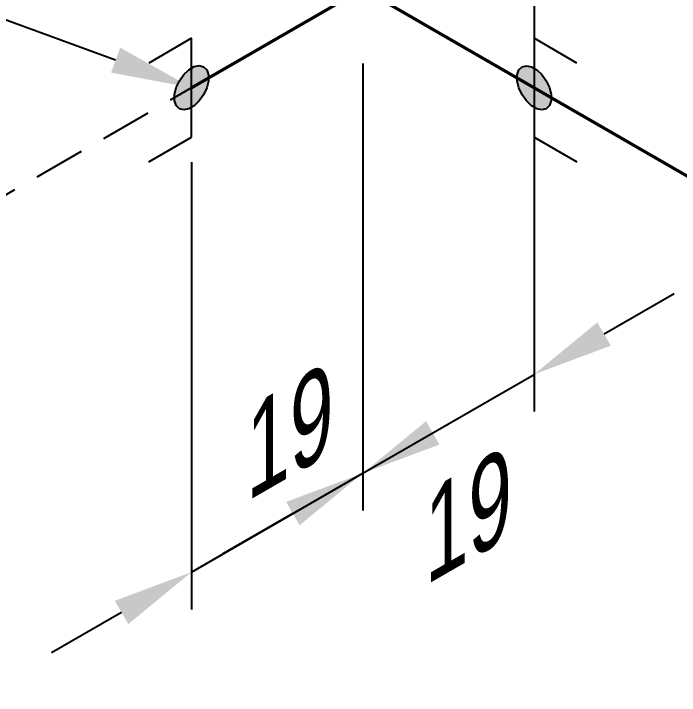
# Model space of a CAD drawing. Header units: millimetres. Extents: x 0 to 594, y 0 to 420.
# Drawn here: x 101.88 to 122.48, y 346.12 to 367.23 of the extents above; entities that cross this region are included whole.
import ezdxf
from ezdxf import colors
from ezdxf.entities.mleader import LeaderData, LeaderLine
from ezdxf.math import Vec2, Vec3

# ---------------------------------------------------------------- set-up
doc = ezdxf.new("R2010")
doc.units = ezdxf.units.MM
doc.header["$LTSCALE"] = 0.25
doc.linetypes.add('DASHED2', pattern=[9.525, 6.35, -3.175])
for name, color, linetype in [('기기', 6, 'Continuous'), ('용접', 1, 'Continuous'), ('주석', 7, 'Continuous'), ('치수', 1, 'Continuous')]:
    doc.layers.add(name, color=color, linetype=linetype)
doc.layers.add('파이프 작은 보어', color=30, linetype='Continuous', lineweight=50)
doc.styles.add('AdskIsoMetric', font='arial.ttf', dxfattribs={"width": 0.8, "height": 2.5})
doc.styles.add('AdskIsoMetric-30', font='arial.ttf', dxfattribs={"width": 0.8, "height": 2.5})
doc.styles.add('AdskIsoMetric30', font='arial.ttf', dxfattribs={"width": 0.8, "oblique": 30, "height": 2.5})
doc.styles.get("Standard").update_dxf_attribs({"font": 'arial.ttf'})
doc.dimstyles.new('AdskIsoMetric', dxfattribs={"dimtxt": 2.5, "dimasz": 2.5, "dimexe": 1, "dimexo": 2, "dimgap": 0.8, "dimtad": 1, "dimdec": 0, "dimrnd": 1, "dimzin": 0, "dimdsep": 46, "dimtxsty": 'AdskIsoMetric', "dimcen": 0, "dimclrt": 7, "dimadec": 0, "dimazin": 0, "dimtfac": 1, "dimtdec": 0, "dimtmove": 1, "dimatfit": 3, "dimfxl": 0, "dimfrac": 2, "dimtolj": 1, "dimtzin": 0, "dimarcsym": 0})

# ---------------------------------------------------------------- blocks, each defined once
blk = doc.blocks.new('*D23')
at = {"layer": 'Defpoints', "color": 0}
for p in [(112.686, 368), (107.383, 364.938), (112.686, 353)]:
    blk.add_point(p, dxfattribs=at)
at = {"layer": '치수', "color": 0, "lineweight": -2}
for p, q in [((112.686, 365.691), (112.686, 351.845)), ((107.383, 362.629), (107.383, 348.783)), ((114.851, 354.25), (117.016, 355.5)), ((107.383, 349.938), (112.686, 353)), ((105.218, 348.688), (103.053, 347.438))]:
    blk.add_line(p, q, dxfattribs=at)
at = {"layer": '치수', "color": 0}
for points in [[(114.643, 354.611), (115.059, 353.889), (112.686, 353)], [(105.009, 349.049), (105.426, 348.327), (107.383, 349.938)]]:
    blk.add_solid(points, dxfattribs=at)
at = {"layer": '치수', "color": 7, "insert": (109.814, 353.959), "char_height": 2.5, "attachment_point": 5, "rotation": 30, "style": 'AdskIsoMetric30'}
blk.add_mtext('\\A1;19', dxfattribs=at)
blk = doc.blocks.new('*D24')
at = {"layer": 'Defpoints', "color": 0}
for p in [(117.989, 371.062), (112.686, 368), (117.989, 356.062)]:
    blk.add_point(p, dxfattribs=at)
at = {"layer": '치수', "color": 0, "lineweight": -2}
for p, q in [((117.989, 368.753), (117.989, 354.907)), ((112.686, 365.691), (112.686, 351.845)), ((120.154, 357.312), (122.319, 358.562)), ((112.686, 353), (117.989, 356.062)), ((110.521, 351.75), (108.356, 350.5))]:
    blk.add_line(p, q, dxfattribs=at)
at = {"layer": '치수', "color": 0}
for points in [[(119.946, 357.673), (120.363, 356.951), (117.989, 356.062)], [(110.313, 352.111), (110.729, 351.389), (112.686, 353)]]:
    blk.add_solid(points, dxfattribs=at)
at = {"layer": '치수', "color": 7, "insert": (115.338, 351.356), "char_height": 2.5, "attachment_point": 5, "rotation": 30, "style": 'AdskIsoMetric30'}
blk.add_mtext('\\A1;19', dxfattribs=at)
blk = doc.blocks.new('*D25')
at = {"layer": 'Defpoints', "color": 0}
for p in [(112.686, 383), (112.686, 368), (150.583, 346.12)]:
    blk.add_point(p, dxfattribs=at)
at = {"layer": '치수', "color": 0, "lineweight": -2}
for p, q in [((112.686, 370.309), (112.686, 384.155)), ((148.418, 362.37), (114.851, 381.75)), ((150.583, 348.43), (150.583, 362.275))]:
    blk.add_line(p, q, dxfattribs=at)
at = {"layer": '치수', "color": 0}
for points in [[(115.059, 382.111), (114.643, 381.389), (112.686, 383)], [(148.626, 362.731), (148.21, 362.009), (150.583, 361.12)]]:
    blk.add_solid(points, dxfattribs=at)
at = {"layer": '치수', "color": 7, "insert": (132.734, 374.043), "char_height": 2.5, "attachment_point": 5, "rotation": 330, "style": 'AdskIsoMetric-30'}
blk.add_mtext('\\A1;238', dxfattribs=at)
blk = doc.blocks.new('티-1-Iso2DSkew90')
at = {"color": 0, "linetype": 'ByBlock', "lineweight": -2, "extrusion": (4.1159e-12, -0.816497, -0.57735)}
for p, q in [((0, 0), (5.303, 3.062)), ((-5.303, -3.062), (0, 0)), ((0, 0), (5.303, -3.062))]:
    blk.add_line(p, q, dxfattribs=at)
blk = doc.blocks.new('SocketWeld-2-IsoLeft')
blk.add_hatch(color=256).paths.add_polyline_path([(0.0405, 0.017), (0.0406, 0.0168), (0.0407, 0.0166), (0.0409, 0.0165), (0.041, 0.0163), (0.0412, 0.0161), (0.0413, 0.016), (0.0415, 0.0158), (0.0416, 0.0157), (0.0418, 0.0155), (0.0419, 0.0153), (0.042, 0.0152), (0.0422, 0.015), (0.0423, 0.0148), (0.0425, 0.0147), (0.0426, 0.0145), (0.0428, 0.0143), (0.0429, 0.0142), (0.0431, 0.014), (0.0432, 0.0138), (0.0433, 0.0137), (0.0435, 0.0135), (0.0436, 0.0134), (0.0438, 0.0132), (0.0439, 0.013), (0.0441, 0.0129), (0.0442, 0.0127), (0.0444, 0.0125), (0.0445, 0.0124), (0.0447, 0.0122), (0.0448, 0.012), (0.0449, 0.0119), (0.0451, 0.0117), (0.0452, 0.0115), (0.0454, 0.0114), (0.0455, 0.0112), (0.0457, 0.0111), (0.0458, 0.0109), (0.046, 0.0107), (0.0461, 0.0106), (0.0462, 0.0104), (0.0464, 0.0102), (0.0465, 0.0101), (0.0467, 0.0099), (0.0468, 0.0097), (0.047, 0.0096), (0.0471, 0.0094), (0.0473, 0.0092), (0.0474, 0.0091), (0.0476, 0.0089), (0.0476, 0.0089), (0.0476, 0.0087), (0.0477, 0.0086), (0.0477, 0.0084), (0.0478, 0.0082), (0.0478, 0.008), (0.0479, 0.0078), (0.0479, 0.0076), (0.048, 0.0075), (0.048, 0.0073), (0.0481, 0.0071), (0.0481, 0.0069), (0.0482, 0.0067), (0.0482, 0.0066), (0.0483, 0.0064), (0.0483, 0.0062), (0.0484, 0.006), (0.0484, 0.0058), (0.0485, 0.0056), (0.0485, 0.0055), (0.0486, 0.0053), (0.0486, 0.0051), (0.0487, 0.0049), (0.0487, 0.0047), (0.0488, 0.0046), (0.0488, 0.0044), (0.0489, 0.0042), (0.0489, 0.004), (0.049, 0.0038), (0.049, 0.0036), (0.0491, 0.0035), (0.0491, 0.0033), (0.0492, 0.0031), (0.0492, 0.0029), (0.0493, 0.0027), (0.0493, 0.0025), (0.0494, 0.0024), (0.0494, 0.0022), (0.0495, 0.002), (0.0495, 0.0018), (0.0496, 0.0016), (0.0496, 0.0015), (0.0497, 0.0013), (0.0497, 0.0011), (0.0498, 0.0009), (0.0498, 0.0007), (0.0499, 0.0005), (0.0499, 0.0004), (0.05, 0.0002), (0.05, 0), (0.05, 0), (0.05, -0.0002), (0.0499, -0.0004), (0.0499, -0.0005), (0.0498, -0.0007), (0.0498, -0.0009), (0.0497, -0.0011), (0.0497, -0.0013), (0.0496, -0.0015), (0.0496, -0.0016), (0.0495, -0.0018), (0.0495, -0.002), (0.0494, -0.0022), (0.0494, -0.0024), (0.0493, -0.0025), (0.0493, -0.0027), (0.0492, -0.0029), (0.0492, -0.0031), (0.0491, -0.0033), (0.0491, -0.0035), (0.049, -0.0036), (0.049, -0.0038), (0.0489, -0.004), (0.0489, -0.0042), (0.0488, -0.0044), (0.0488, -0.0046), (0.0487, -0.0047), (0.0487, -0.0049), (0.0486, -0.0051), (0.0486, -0.0053), (0.0485, -0.0055), (0.0485, -0.0056), (0.0484, -0.0058), (0.0484, -0.006), (0.0483, -0.0062), (0.0483, -0.0064), (0.0482, -0.0066), (0.0482, -0.0067), (0.0481, -0.0069), (0.0481, -0.0071), (0.048, -0.0073), (0.048, -0.0075), (0.0479, -0.0076), (0.0479, -0.0078), (0.0478, -0.008), (0.0478, -0.0082), (0.0477, -0.0084), (0.0477, -0.0086), (0.0476, -0.0087), (0.0476, -0.0089), (0.0476, -0.0089), (0.0474, -0.0091), (0.0473, -0.0092), (0.0471, -0.0094), (0.047, -0.0096), (0.0468, -0.0097), (0.0467, -0.0099), (0.0465, -0.0101), (0.0464, -0.0102), (0.0462, -0.0104), (0.0461, -0.0106), (0.046, -0.0107), (0.0458, -0.0109), (0.0457, -0.0111), (0.0455, -0.0112), (0.0454, -0.0114), (0.0452, -0.0115), (0.0451, -0.0117), (0.0449, -0.0119), (0.0448, -0.012), (0.0447, -0.0122), (0.0445, -0.0124), (0.0444, -0.0125), (0.0442, -0.0127), (0.0441, -0.0129), (0.0439, -0.013), (0.0438, -0.0132), (0.0436, -0.0134), (0.0435, -0.0135), (0.0433, -0.0137), (0.0432, -0.0138), (0.0431, -0.014), (0.0429, -0.0142), (0.0428, -0.0143), (0.0426, -0.0145), (0.0425, -0.0147), (0.0423, -0.0148), (0.0422, -0.015), (0.042, -0.0152), (0.0419, -0.0153), (0.0418, -0.0155), (0.0416, -0.0157), (0.0415, -0.0158), (0.0413, -0.016), (0.0412, -0.0161), (0.041, -0.0163), (0.0409, -0.0165), (0.0407, -0.0166), (0.0406, -0.0168), (0.0405, -0.017), (0.0405, -0.017), (0.0402, -0.0171), (0.04, -0.0172), (0.0398, -0.0174), (0.0395, -0.0175), (0.0393, -0.0176), (0.0391, -0.0177), (0.0389, -0.0179), (0.0386, -0.018), (0.0384, -0.0181), (0.0382, -0.0183), (0.038, -0.0184), (0.0377, -0.0185), (0.0375, -0.0187), (0.0373, -0.0188), (0.0371, -0.0189), (0.0368, -0.0191), (0.0366, -0.0192), (0.0364, -0.0193), (0.0362, -0.0194), (0.0359, -0.0196), (0.0357, -0.0197), (0.0355, -0.0198), (0.0353, -0.02), (0.035, -0.0201), (0.0348, -0.0202), (0.0346, -0.0204), (0.0344, -0.0205), (0.0341, -0.0206), (0.0339, -0.0207), (0.0337, -0.0209), (0.0335, -0.021), (0.0332, -0.0211), (0.033, -0.0213), (0.0328, -0.0214), (0.0325, -0.0215), (0.0323, -0.0217), (0.0321, -0.0218), (0.0319, -0.0219), (0.0316, -0.0221), (0.0314, -0.0222), (0.0312, -0.0223), (0.031, -0.0224), (0.0307, -0.0226), (0.0305, -0.0227), (0.0303, -0.0228), (0.0301, -0.023), (0.0298, -0.0231), (0.0296, -0.0232), (0.0294, -0.0234), (0.0294, -0.0234), (0.0291, -0.0234), (0.0288, -0.0235), (0.0285, -0.0236), (0.0283, -0.0237), (0.028, -0.0238), (0.0277, -0.0239), (0.0274, -0.0239), (0.0271, -0.024), (0.0268, -0.0241), (0.0265, -0.0242), (0.0263, -0.0243), (0.026, -0.0244), (0.0257, -0.0244), (0.0254, -0.0245), (0.0251, -0.0246), (0.0248, -0.0247), (0.0246, -0.0248), (0.0243, -0.0249), (0.024, -0.0249), (0.0237, -0.025), (0.0234, -0.0251), (0.0231, -0.0252), (0.0228, -0.0253), (0.0226, -0.0254), (0.0223, -0.0254), (0.022, -0.0255), (0.0217, -0.0256), (0.0214, -0.0257), (0.0211, -0.0258), (0.0209, -0.0259), (0.0206, -0.0259), (0.0203, -0.026), (0.02, -0.0261), (0.0197, -0.0262), (0.0194, -0.0263), (0.0191, -0.0264), (0.0189, -0.0265), (0.0186, -0.0265), (0.0183, -0.0266), (0.018, -0.0267), (0.0177, -0.0268), (0.0174, -0.0269), (0.0172, -0.027), (0.0169, -0.027), (0.0166, -0.0271), (0.0163, -0.0272), (0.016, -0.0273), (0.0157, -0.0274), (0.0155, -0.0275), (0.0155, -0.0275), (0.0151, -0.0275), (0.0148, -0.0275), (0.0145, -0.0275), (0.0142, -0.0276), (0.0139, -0.0276), (0.0136, -0.0276), (0.0132, -0.0277), (0.0129, -0.0277), (0.0126, -0.0277), (0.0123, -0.0277), (0.012, -0.0278), (0.0117, -0.0278), (0.0114, -0.0278), (0.011, -0.0279), (0.0107, -0.0279), (0.0104, -0.0279), (0.0101, -0.0279), (0.0098, -0.028), (0.0095, -0.028), (0.0091, -0.028), (0.0088, -0.0281), (0.0085, -0.0281), (0.0082, -0.0281), (0.0079, -0.0281), (0.0076, -0.0282), (0.0073, -0.0282), (0.0069, -0.0282), (0.0066, -0.0283), (0.0063, -0.0283), (0.006, -0.0283), (0.0057, -0.0283), (0.0054, -0.0284), (0.005, -0.0284), (0.0047, -0.0284), (0.0044, -0.0285), (0.0041, -0.0285), (0.0038, -0.0285), (0.0035, -0.0286), (0.0032, -0.0286), (0.0028, -0.0286), (0.0025, -0.0286), (0.0022, -0.0287), (0.0019, -0.0287), (0.0016, -0.0287), (0.0013, -0.0288), (0.0009, -0.0288), (0.0006, -0.0288), (0.0003, -0.0288), (0, -0.0289), (0, -0.0289), (-0.0003, -0.0288), (-0.0006, -0.0288), (-0.0009, -0.0288), (-0.0013, -0.0288), (-0.0016, -0.0287), (-0.0019, -0.0287), (-0.0022, -0.0287), (-0.0025, -0.0286), (-0.0028, -0.0286), (-0.0032, -0.0286), (-0.0035, -0.0286), (-0.0038, -0.0285), (-0.0041, -0.0285), (-0.0044, -0.0285), (-0.0047, -0.0284), (-0.005, -0.0284), (-0.0054, -0.0284), (-0.0057, -0.0283), (-0.006, -0.0283), (-0.0063, -0.0283), (-0.0066, -0.0283), (-0.0069, -0.0282), (-0.0073, -0.0282), (-0.0076, -0.0282), (-0.0079, -0.0281), (-0.0082, -0.0281), (-0.0085, -0.0281), (-0.0088, -0.0281), (-0.0091, -0.028), (-0.0095, -0.028), (-0.0098, -0.028), (-0.0101, -0.0279), (-0.0104, -0.0279), (-0.0107, -0.0279), (-0.011, -0.0279), (-0.0114, -0.0278), (-0.0117, -0.0278), (-0.012, -0.0278), (-0.0123, -0.0277), (-0.0126, -0.0277), (-0.0129, -0.0277), (-0.0132, -0.0277), (-0.0136, -0.0276), (-0.0139, -0.0276), (-0.0142, -0.0276), (-0.0145, -0.0275), (-0.0148, -0.0275), (-0.0151, -0.0275), (-0.0155, -0.0275), (-0.0155, -0.0275), (-0.0157, -0.0274), (-0.016, -0.0273), (-0.0163, -0.0272), (-0.0166, -0.0271), (-0.0169, -0.027), (-0.0172, -0.027), (-0.0174, -0.0269), (-0.0177, -0.0268), (-0.018, -0.0267), (-0.0183, -0.0266), (-0.0186, -0.0265), (-0.0189, -0.0265), (-0.0191, -0.0264), (-0.0194, -0.0263), (-0.0197, -0.0262), (-0.02, -0.0261), (-0.0203, -0.026), (-0.0206, -0.0259), (-0.0209, -0.0259), (-0.0211, -0.0258), (-0.0214, -0.0257), (-0.0217, -0.0256), (-0.022, -0.0255), (-0.0223, -0.0254), (-0.0226, -0.0254), (-0.0228, -0.0253), (-0.0231, -0.0252), (-0.0234, -0.0251), (-0.0237, -0.025), (-0.024, -0.0249), (-0.0243, -0.0249), (-0.0246, -0.0248), (-0.0248, -0.0247), (-0.0251, -0.0246), (-0.0254, -0.0245), (-0.0257, -0.0244), (-0.026, -0.0244), (-0.0263, -0.0243), (-0.0265, -0.0242), (-0.0268, -0.0241), (-0.0271, -0.024), (-0.0274, -0.0239), (-0.0277, -0.0239), (-0.028, -0.0238), (-0.0283, -0.0237), (-0.0285, -0.0236), (-0.0288, -0.0235), (-0.0291, -0.0234), (-0.0294, -0.0234), (-0.0294, -0.0234), (-0.0296, -0.0232), (-0.0298, -0.0231), (-0.0301, -0.023), (-0.0303, -0.0228), (-0.0305, -0.0227), (-0.0307, -0.0226), (-0.031, -0.0224), (-0.0312, -0.0223), (-0.0314, -0.0222), (-0.0316, -0.0221), (-0.0319, -0.0219), (-0.0321, -0.0218), (-0.0323, -0.0217), (-0.0325, -0.0215), (-0.0328, -0.0214), (-0.033, -0.0213), (-0.0332, -0.0211), (-0.0335, -0.021), (-0.0337, -0.0209), (-0.0339, -0.0207), (-0.0341, -0.0206), (-0.0344, -0.0205), (-0.0346, -0.0204), (-0.0348, -0.0202), (-0.035, -0.0201), (-0.0353, -0.02), (-0.0355, -0.0198), (-0.0357, -0.0197), (-0.0359, -0.0196), (-0.0362, -0.0194), (-0.0364, -0.0193), (-0.0366, -0.0192), (-0.0368, -0.0191), (-0.0371, -0.0189), (-0.0373, -0.0188), (-0.0375, -0.0187), (-0.0377, -0.0185), (-0.038, -0.0184), (-0.0382, -0.0183), (-0.0384, -0.0181), (-0.0386, -0.018), (-0.0389, -0.0179), (-0.0391, -0.0177), (-0.0393, -0.0176), (-0.0395, -0.0175), (-0.0398, -0.0174), (-0.04, -0.0172), (-0.0402, -0.0171), (-0.0405, -0.017), (-0.0405, -0.017), (-0.0406, -0.0168), (-0.0407, -0.0166), (-0.0409, -0.0165), (-0.041, -0.0163), (-0.0412, -0.0161), (-0.0413, -0.016), (-0.0415, -0.0158), (-0.0416, -0.0157), (-0.0418, -0.0155), (-0.0419, -0.0153), (-0.042, -0.0152), (-0.0422, -0.015), (-0.0423, -0.0148), (-0.0425, -0.0147), (-0.0426, -0.0145), (-0.0428, -0.0143), (-0.0429, -0.0142), (-0.0431, -0.014), (-0.0432, -0.0138), (-0.0433, -0.0137), (-0.0435, -0.0135), (-0.0436, -0.0134), (-0.0438, -0.0132), (-0.0439, -0.013), (-0.0441, -0.0129), (-0.0442, -0.0127), (-0.0444, -0.0125), (-0.0445, -0.0124), (-0.0447, -0.0122), (-0.0448, -0.012), (-0.0449, -0.0119), (-0.0451, -0.0117), (-0.0452, -0.0115), (-0.0454, -0.0114), (-0.0455, -0.0112), (-0.0457, -0.0111), (-0.0458, -0.0109), (-0.046, -0.0107), (-0.0461, -0.0106), (-0.0462, -0.0104), (-0.0464, -0.0102), (-0.0465, -0.0101), (-0.0467, -0.0099), (-0.0468, -0.0097), (-0.047, -0.0096), (-0.0471, -0.0094), (-0.0473, -0.0092), (-0.0474, -0.0091), (-0.0476, -0.0089), (-0.0476, -0.0089), (-0.0476, -0.0087), (-0.0477, -0.0086), (-0.0477, -0.0084), (-0.0478, -0.0082), (-0.0478, -0.008), (-0.0479, -0.0078), (-0.0479, -0.0076), (-0.048, -0.0075), (-0.048, -0.0073), (-0.0481, -0.0071), (-0.0481, -0.0069), (-0.0482, -0.0067), (-0.0482, -0.0066), (-0.0483, -0.0064), (-0.0483, -0.0062), (-0.0484, -0.006), (-0.0484, -0.0058), (-0.0485, -0.0056), (-0.0485, -0.0055), (-0.0486, -0.0053), (-0.0486, -0.0051), (-0.0487, -0.0049), (-0.0487, -0.0047), (-0.0488, -0.0046), (-0.0488, -0.0044), (-0.0489, -0.0042), (-0.0489, -0.004), (-0.049, -0.0038), (-0.049, -0.0036), (-0.0491, -0.0035), (-0.0491, -0.0033), (-0.0492, -0.0031), (-0.0492, -0.0029), (-0.0493, -0.0027), (-0.0493, -0.0025), (-0.0494, -0.0024), (-0.0494, -0.0022), (-0.0495, -0.002), (-0.0495, -0.0018), (-0.0496, -0.0016), (-0.0496, -0.0015), (-0.0497, -0.0013), (-0.0497, -0.0011), (-0.0498, -0.0009), (-0.0498, -0.0007), (-0.0499, -0.0005), (-0.0499, -0.0004), (-0.05, -0.0002), (-0.05, 0), (-0.05, 0), (-0.05, 0.0002), (-0.0499, 0.0004), (-0.0499, 0.0005), (-0.0498, 0.0007), (-0.0498, 0.0009), (-0.0497, 0.0011), (-0.0497, 0.0013), (-0.0496, 0.0015), (-0.0496, 0.0016), (-0.0495, 0.0018), (-0.0495, 0.002), (-0.0494, 0.0022), (-0.0494, 0.0024), (-0.0493, 0.0025), (-0.0493, 0.0027), (-0.0492, 0.0029), (-0.0492, 0.0031), (-0.0491, 0.0033), (-0.0491, 0.0035), (-0.049, 0.0036), (-0.049, 0.0038), (-0.0489, 0.004), (-0.0489, 0.0042), (-0.0488, 0.0044), (-0.0488, 0.0046), (-0.0487, 0.0047), (-0.0487, 0.0049), (-0.0486, 0.0051), (-0.0486, 0.0053), (-0.0485, 0.0055), (-0.0485, 0.0056), (-0.0484, 0.0058), (-0.0484, 0.006), (-0.0483, 0.0062), (-0.0483, 0.0064), (-0.0482, 0.0066), (-0.0482, 0.0067), (-0.0481, 0.0069), (-0.0481, 0.0071), (-0.048, 0.0073), (-0.048, 0.0075), (-0.0479, 0.0076), (-0.0479, 0.0078), (-0.0478, 0.008), (-0.0478, 0.0082), (-0.0477, 0.0084), (-0.0477, 0.0086), (-0.0476, 0.0087), (-0.0476, 0.0089), (-0.0476, 0.0089), (-0.0474, 0.0091), (-0.0473, 0.0092), (-0.0471, 0.0094), (-0.047, 0.0096), (-0.0468, 0.0097), (-0.0467, 0.0099), (-0.0465, 0.0101), (-0.0464, 0.0102), (-0.0462, 0.0104), (-0.0461, 0.0106), (-0.046, 0.0107), (-0.0458, 0.0109), (-0.0457, 0.0111), (-0.0455, 0.0112), (-0.0454, 0.0114), (-0.0452, 0.0115), (-0.0451, 0.0117), (-0.0449, 0.0119), (-0.0448, 0.012), (-0.0447, 0.0122), (-0.0445, 0.0124), (-0.0444, 0.0125), (-0.0442, 0.0127), (-0.0441, 0.0129), (-0.0439, 0.013), (-0.0438, 0.0132), (-0.0436, 0.0134), (-0.0435, 0.0135), (-0.0433, 0.0137), (-0.0432, 0.0138), (-0.0431, 0.014), (-0.0429, 0.0142), (-0.0428, 0.0143), (-0.0426, 0.0145), (-0.0425, 0.0147), (-0.0423, 0.0148), (-0.0422, 0.015), (-0.042, 0.0152), (-0.0419, 0.0153), (-0.0418, 0.0155), (-0.0416, 0.0157), (-0.0415, 0.0158), (-0.0413, 0.016), (-0.0412, 0.0161), (-0.041, 0.0163), (-0.0409, 0.0165), (-0.0407, 0.0166), (-0.0406, 0.0168), (-0.0405, 0.017), (-0.0405, 0.017), (-0.0402, 0.0171), (-0.04, 0.0172), (-0.0398, 0.0174), (-0.0395, 0.0175), (-0.0393, 0.0176), (-0.0391, 0.0177), (-0.0389, 0.0179), (-0.0386, 0.018), (-0.0384, 0.0181), (-0.0382, 0.0183), (-0.038, 0.0184), (-0.0377, 0.0185), (-0.0375, 0.0187), (-0.0373, 0.0188), (-0.0371, 0.0189), (-0.0368, 0.0191), (-0.0366, 0.0192), (-0.0364, 0.0193), (-0.0362, 0.0194), (-0.0359, 0.0196), (-0.0357, 0.0197), (-0.0355, 0.0198), (-0.0353, 0.02), (-0.035, 0.0201), (-0.0348, 0.0202), (-0.0346, 0.0204), (-0.0344, 0.0205), (-0.0341, 0.0206), (-0.0339, 0.0207), (-0.0337, 0.0209), (-0.0335, 0.021), (-0.0332, 0.0211), (-0.033, 0.0213), (-0.0328, 0.0214), (-0.0325, 0.0215), (-0.0323, 0.0217), (-0.0321, 0.0218), (-0.0319, 0.0219), (-0.0316, 0.0221), (-0.0314, 0.0222), (-0.0312, 0.0223), (-0.031, 0.0224), (-0.0307, 0.0226), (-0.0305, 0.0227), (-0.0303, 0.0228), (-0.0301, 0.023), (-0.0298, 0.0231), (-0.0296, 0.0232), (-0.0294, 0.0234), (-0.0294, 0.0234), (-0.0291, 0.0234), (-0.0288, 0.0235), (-0.0285, 0.0236), (-0.0283, 0.0237), (-0.028, 0.0238), (-0.0277, 0.0239), (-0.0274, 0.0239), (-0.0271, 0.024), (-0.0268, 0.0241), (-0.0265, 0.0242), (-0.0263, 0.0243), (-0.026, 0.0244), (-0.0257, 0.0244), (-0.0254, 0.0245), (-0.0251, 0.0246), (-0.0248, 0.0247), (-0.0246, 0.0248), (-0.0243, 0.0249), (-0.024, 0.0249), (-0.0237, 0.025), (-0.0234, 0.0251), (-0.0231, 0.0252), (-0.0228, 0.0253), (-0.0226, 0.0254), (-0.0223, 0.0254), (-0.022, 0.0255), (-0.0217, 0.0256), (-0.0214, 0.0257), (-0.0211, 0.0258), (-0.0209, 0.0259), (-0.0206, 0.0259), (-0.0203, 0.026), (-0.02, 0.0261), (-0.0197, 0.0262), (-0.0194, 0.0263), (-0.0191, 0.0264), (-0.0189, 0.0265), (-0.0186, 0.0265), (-0.0183, 0.0266), (-0.018, 0.0267), (-0.0177, 0.0268), (-0.0174, 0.0269), (-0.0172, 0.027), (-0.0169, 0.027), (-0.0166, 0.0271), (-0.0163, 0.0272), (-0.016, 0.0273), (-0.0157, 0.0274), (-0.0155, 0.0275), (-0.0155, 0.0275), (-0.0151, 0.0275), (-0.0148, 0.0275), (-0.0145, 0.0275), (-0.0142, 0.0276), (-0.0139, 0.0276), (-0.0136, 0.0276), (-0.0132, 0.0277), (-0.0129, 0.0277), (-0.0126, 0.0277), (-0.0123, 0.0277), (-0.012, 0.0278), (-0.0117, 0.0278), (-0.0114, 0.0278), (-0.011, 0.0279), (-0.0107, 0.0279), (-0.0104, 0.0279), (-0.0101, 0.0279), (-0.0098, 0.028), (-0.0095, 0.028), (-0.0091, 0.028), (-0.0088, 0.0281), (-0.0085, 0.0281), (-0.0082, 0.0281), (-0.0079, 0.0281), (-0.0076, 0.0282), (-0.0073, 0.0282), (-0.0069, 0.0282), (-0.0066, 0.0283), (-0.0063, 0.0283), (-0.006, 0.0283), (-0.0057, 0.0283), (-0.0054, 0.0284), (-0.005, 0.0284), (-0.0047, 0.0284), (-0.0044, 0.0285), (-0.0041, 0.0285), (-0.0038, 0.0285), (-0.0035, 0.0286), (-0.0032, 0.0286), (-0.0028, 0.0286), (-0.0025, 0.0286), (-0.0022, 0.0287), (-0.0019, 0.0287), (-0.0016, 0.0287), (-0.0013, 0.0288), (-0.0009, 0.0288), (-0.0006, 0.0288), (-0.0003, 0.0288), (0, 0.0289), (0, 0.0289), (0.0003, 0.0288), (0.0006, 0.0288), (0.0009, 0.0288), (0.0013, 0.0288), (0.0016, 0.0287), (0.0019, 0.0287), (0.0022, 0.0287), (0.0025, 0.0286), (0.0028, 0.0286), (0.0032, 0.0286), (0.0035, 0.0286), (0.0038, 0.0285), (0.0041, 0.0285), (0.0044, 0.0285), (0.0047, 0.0284), (0.005, 0.0284), (0.0054, 0.0284), (0.0057, 0.0283), (0.006, 0.0283), (0.0063, 0.0283), (0.0066, 0.0283), (0.0069, 0.0282), (0.0073, 0.0282), (0.0076, 0.0282), (0.0079, 0.0281), (0.0082, 0.0281), (0.0085, 0.0281), (0.0088, 0.0281), (0.0091, 0.028), (0.0095, 0.028), (0.0098, 0.028), (0.0101, 0.0279), (0.0104, 0.0279), (0.0107, 0.0279), (0.011, 0.0279), (0.0114, 0.0278), (0.0117, 0.0278), (0.012, 0.0278), (0.0123, 0.0277), (0.0126, 0.0277), (0.0129, 0.0277), (0.0132, 0.0277), (0.0136, 0.0276), (0.0139, 0.0276), (0.0142, 0.0276), (0.0145, 0.0275), (0.0148, 0.0275), (0.0151, 0.0275), (0.0155, 0.0275), (0.0155, 0.0275), (0.0157, 0.0274), (0.016, 0.0273), (0.0163, 0.0272), (0.0166, 0.0271), (0.0169, 0.027), (0.0172, 0.027), (0.0174, 0.0269), (0.0177, 0.0268), (0.018, 0.0267), (0.0183, 0.0266), (0.0186, 0.0265), (0.0189, 0.0265), (0.0191, 0.0264), (0.0194, 0.0263), (0.0197, 0.0262), (0.02, 0.0261), (0.0203, 0.026), (0.0206, 0.0259), (0.0209, 0.0259), (0.0211, 0.0258), (0.0214, 0.0257), (0.0217, 0.0256), (0.022, 0.0255), (0.0223, 0.0254), (0.0226, 0.0254), (0.0228, 0.0253), (0.0231, 0.0252), (0.0234, 0.0251), (0.0237, 0.025), (0.024, 0.0249), (0.0243, 0.0249), (0.0246, 0.0248), (0.0248, 0.0247), (0.0251, 0.0246), (0.0254, 0.0245), (0.0257, 0.0244), (0.026, 0.0244), (0.0263, 0.0243), (0.0265, 0.0242), (0.0268, 0.0241), (0.0271, 0.024), (0.0274, 0.0239), (0.0277, 0.0239), (0.028, 0.0238), (0.0283, 0.0237), (0.0285, 0.0236), (0.0288, 0.0235), (0.0291, 0.0234), (0.0294, 0.0234), (0.0294, 0.0234), (0.0296, 0.0232), (0.0298, 0.0231), (0.0301, 0.023), (0.0303, 0.0228), (0.0305, 0.0227), (0.0307, 0.0226), (0.031, 0.0224), (0.0312, 0.0223), (0.0314, 0.0222), (0.0316, 0.0221), (0.0319, 0.0219), (0.0321, 0.0218), (0.0323, 0.0217), (0.0325, 0.0215), (0.0328, 0.0214), (0.033, 0.0213), (0.0332, 0.0211), (0.0335, 0.021), (0.0337, 0.0209), (0.0339, 0.0207), (0.0341, 0.0206), (0.0344, 0.0205), (0.0346, 0.0204), (0.0348, 0.0202), (0.035, 0.0201), (0.0353, 0.02), (0.0355, 0.0198), (0.0357, 0.0197), (0.0359, 0.0196), (0.0362, 0.0194), (0.0364, 0.0193), (0.0366, 0.0192), (0.0368, 0.0191), (0.0371, 0.0189), (0.0373, 0.0188), (0.0375, 0.0187), (0.0377, 0.0185), (0.038, 0.0184), (0.0382, 0.0183), (0.0384, 0.0181), (0.0386, 0.018), (0.0389, 0.0179), (0.0391, 0.0177), (0.0393, 0.0176), (0.0395, 0.0175), (0.0398, 0.0174), (0.04, 0.0172), (0.0402, 0.0171)], flags=0)
at = {"color": 0, "linetype": 'ByBlock', "lineweight": -2, "extrusion": (0, -0.816497, -0.57735)}
for p, q in [((0.0884, 0.051), (0, 0.1021)), ((-0.0884, -0.051), (0.0884, 0.051)), ((-0.0155, 0.0275), (0, 0.0289)), ((0, 0.0289), (0.0155, 0.0275)), ((-0.0476, 0.0089), (-0.0405, 0.017)), ((-0.0405, 0.017), (-0.0294, 0.0234)), ((-0.0294, 0.0234), (-0.0155, 0.0275)), ((0.0155, 0.0275), (0.0294, 0.0234)), ((0.0294, 0.0234), (0.0405, 0.017)), ((0.0405, 0.017), (0.0476, 0.0089)), ((-0.1768, 0), (-0.0884, -0.051)), ((-0.05, 0), (-0.0476, 0.0089)), ((-0.0476, -0.0089), (-0.05, 0)), ((0.0476, 0.0089), (0.05, 0)), ((-0.0405, -0.017), (-0.0476, -0.0089)), ((0.0476, -0.0089), (0.0405, -0.017)), ((0.05, 0), (0.0476, -0.0089)), ((-0.0294, -0.0234), (-0.0405, -0.017)), ((-0.0155, -0.0275), (-0.0294, -0.0234)), ((0, -0.0289), (-0.0155, -0.0275)), ((0.0155, -0.0275), (0, -0.0289)), ((0.0294, -0.0234), (0.0155, -0.0275)), ((0.0405, -0.017), (0.0294, -0.0234))]:
    blk.add_line(p, q, dxfattribs=at)
blk = doc.blocks.new('SocketWeld-1-IsoRight')
blk.add_hatch(color=256).paths.add_polyline_path([(0.0055, 0.0371), (0.0057, 0.0369), (0.006, 0.0367), (0.0062, 0.0365), (0.0064, 0.0363), (0.0066, 0.0361), (0.0068, 0.0359), (0.007, 0.0357), (0.0072, 0.0355), (0.0075, 0.0353), (0.0077, 0.0351), (0.0079, 0.0349), (0.0081, 0.0347), (0.0083, 0.0345), (0.0085, 0.0343), (0.0088, 0.0341), (0.009, 0.0339), (0.0092, 0.0337), (0.0094, 0.0334), (0.0096, 0.0332), (0.0098, 0.033), (0.01, 0.0328), (0.0103, 0.0326), (0.0105, 0.0324), (0.0107, 0.0322), (0.0109, 0.032), (0.0111, 0.0318), (0.0113, 0.0316), (0.0115, 0.0314), (0.0118, 0.0312), (0.012, 0.031), (0.0122, 0.0308), (0.0124, 0.0306), (0.0126, 0.0304), (0.0128, 0.0302), (0.013, 0.03), (0.0133, 0.0298), (0.0135, 0.0296), (0.0137, 0.0294), (0.0139, 0.0292), (0.0141, 0.0289), (0.0143, 0.0287), (0.0145, 0.0285), (0.0148, 0.0283), (0.015, 0.0281), (0.0152, 0.0279), (0.0154, 0.0277), (0.0156, 0.0275), (0.0158, 0.0273), (0.0161, 0.0271), (0.0161, 0.0271), (0.0162, 0.0268), (0.0164, 0.0266), (0.0166, 0.0263), (0.0168, 0.0261), (0.017, 0.0258), (0.0171, 0.0256), (0.0173, 0.0253), (0.0175, 0.025), (0.0177, 0.0248), (0.0179, 0.0245), (0.0181, 0.0243), (0.0182, 0.024), (0.0184, 0.0237), (0.0186, 0.0235), (0.0188, 0.0232), (0.019, 0.023), (0.0192, 0.0227), (0.0193, 0.0225), (0.0195, 0.0222), (0.0197, 0.0219), (0.0199, 0.0217), (0.0201, 0.0214), (0.0203, 0.0212), (0.0204, 0.0209), (0.0206, 0.0206), (0.0208, 0.0204), (0.021, 0.0201), (0.0212, 0.0199), (0.0213, 0.0196), (0.0215, 0.0193), (0.0217, 0.0191), (0.0219, 0.0188), (0.0221, 0.0186), (0.0223, 0.0183), (0.0224, 0.0181), (0.0226, 0.0178), (0.0228, 0.0175), (0.023, 0.0173), (0.0232, 0.017), (0.0234, 0.0168), (0.0235, 0.0165), (0.0237, 0.0162), (0.0239, 0.016), (0.0241, 0.0157), (0.0243, 0.0155), (0.0245, 0.0152), (0.0246, 0.015), (0.0248, 0.0147), (0.025, 0.0144), (0.025, 0.0144), (0.0251, 0.0141), (0.0253, 0.0139), (0.0254, 0.0136), (0.0255, 0.0133), (0.0257, 0.013), (0.0258, 0.0127), (0.0259, 0.0124), (0.0261, 0.0121), (0.0262, 0.0118), (0.0263, 0.0116), (0.0265, 0.0113), (0.0266, 0.011), (0.0267, 0.0107), (0.0269, 0.0104), (0.027, 0.0101), (0.0271, 0.0098), (0.0273, 0.0095), (0.0274, 0.0093), (0.0275, 0.009), (0.0277, 0.0087), (0.0278, 0.0084), (0.0279, 0.0081), (0.0281, 0.0078), (0.0282, 0.0075), (0.0283, 0.0072), (0.0284, 0.007), (0.0286, 0.0067), (0.0287, 0.0064), (0.0288, 0.0061), (0.029, 0.0058), (0.0291, 0.0055), (0.0292, 0.0052), (0.0294, 0.0049), (0.0295, 0.0047), (0.0296, 0.0044), (0.0298, 0.0041), (0.0299, 0.0038), (0.03, 0.0035), (0.0302, 0.0032), (0.0303, 0.0029), (0.0304, 0.0026), (0.0306, 0.0024), (0.0307, 0.0021), (0.0308, 0.0018), (0.031, 0.0015), (0.0311, 0.0012), (0.0312, 0.0009), (0.0314, 0.0006), (0.0315, 0.0003), (0.0315, 0.0003), (0.0316, 0.0001), (0.0316, -0.0002), (0.0317, -0.0005), (0.0318, -0.0008), (0.0319, -0.0011), (0.0319, -0.0014), (0.032, -0.0017), (0.0321, -0.002), (0.0321, -0.0022), (0.0322, -0.0025), (0.0323, -0.0028), (0.0323, -0.0031), (0.0324, -0.0034), (0.0325, -0.0037), (0.0325, -0.004), (0.0326, -0.0043), (0.0327, -0.0046), (0.0328, -0.0048), (0.0328, -0.0051), (0.0329, -0.0054), (0.033, -0.0057), (0.033, -0.006), (0.0331, -0.0063), (0.0332, -0.0066), (0.0332, -0.0069), (0.0333, -0.0071), (0.0334, -0.0074), (0.0335, -0.0077), (0.0335, -0.008), (0.0336, -0.0083), (0.0337, -0.0086), (0.0337, -0.0089), (0.0338, -0.0092), (0.0339, -0.0095), (0.0339, -0.0097), (0.034, -0.01), (0.0341, -0.0103), (0.0342, -0.0106), (0.0342, -0.0109), (0.0343, -0.0112), (0.0344, -0.0115), (0.0344, -0.0118), (0.0345, -0.012), (0.0346, -0.0123), (0.0346, -0.0126), (0.0347, -0.0129), (0.0348, -0.0132), (0.0349, -0.0135), (0.0349, -0.0138), (0.0349, -0.0138), (0.0349, -0.014), (0.0349, -0.0143), (0.0349, -0.0146), (0.0349, -0.0148), (0.0349, -0.0151), (0.0349, -0.0153), (0.0349, -0.0156), (0.0349, -0.0159), (0.0349, -0.0161), (0.0349, -0.0164), (0.0349, -0.0166), (0.0349, -0.0169), (0.0349, -0.0172), (0.0349, -0.0174), (0.0349, -0.0177), (0.0349, -0.0179), (0.0349, -0.0182), (0.0349, -0.0185), (0.0349, -0.0187), (0.0349, -0.019), (0.0349, -0.0192), (0.0349, -0.0195), (0.0349, -0.0198), (0.0349, -0.02), (0.0349, -0.0203), (0.0349, -0.0206), (0.0349, -0.0208), (0.0349, -0.0211), (0.0349, -0.0213), (0.0349, -0.0216), (0.0349, -0.0219), (0.0349, -0.0221), (0.0349, -0.0224), (0.0349, -0.0226), (0.0349, -0.0229), (0.0349, -0.0232), (0.0349, -0.0234), (0.0349, -0.0237), (0.0349, -0.0239), (0.0349, -0.0242), (0.0349, -0.0245), (0.0349, -0.0247), (0.0349, -0.025), (0.0349, -0.0252), (0.0349, -0.0255), (0.0349, -0.0258), (0.0349, -0.026), (0.0349, -0.0263), (0.0349, -0.0265), (0.0349, -0.0265), (0.0349, -0.0268), (0.0348, -0.027), (0.0347, -0.0272), (0.0346, -0.0274), (0.0346, -0.0276), (0.0345, -0.0278), (0.0344, -0.028), (0.0344, -0.0282), (0.0343, -0.0284), (0.0342, -0.0286), (0.0342, -0.0288), (0.0341, -0.029), (0.034, -0.0292), (0.0339, -0.0295), (0.0339, -0.0297), (0.0338, -0.0299), (0.0337, -0.0301), (0.0337, -0.0303), (0.0336, -0.0305), (0.0335, -0.0307), (0.0335, -0.0309), (0.0334, -0.0311), (0.0333, -0.0313), (0.0332, -0.0315), (0.0332, -0.0317), (0.0331, -0.0319), (0.033, -0.0322), (0.033, -0.0324), (0.0329, -0.0326), (0.0328, -0.0328), (0.0328, -0.033), (0.0327, -0.0332), (0.0326, -0.0334), (0.0325, -0.0336), (0.0325, -0.0338), (0.0324, -0.034), (0.0323, -0.0342), (0.0323, -0.0344), (0.0322, -0.0346), (0.0321, -0.0349), (0.0321, -0.0351), (0.032, -0.0353), (0.0319, -0.0355), (0.0319, -0.0357), (0.0318, -0.0359), (0.0317, -0.0361), (0.0316, -0.0363), (0.0316, -0.0365), (0.0315, -0.0367), (0.0315, -0.0367), (0.0314, -0.0369), (0.0312, -0.037), (0.0311, -0.0371), (0.031, -0.0373), (0.0308, -0.0374), (0.0307, -0.0375), (0.0306, -0.0377), (0.0304, -0.0378), (0.0303, -0.0379), (0.0302, -0.0381), (0.03, -0.0382), (0.0299, -0.0383), (0.0298, -0.0385), (0.0296, -0.0386), (0.0295, -0.0387), (0.0294, -0.0389), (0.0292, -0.039), (0.0291, -0.0391), (0.029, -0.0393), (0.0288, -0.0394), (0.0287, -0.0395), (0.0286, -0.0397), (0.0284, -0.0398), (0.0283, -0.0399), (0.0282, -0.0401), (0.0281, -0.0402), (0.0279, -0.0403), (0.0278, -0.0405), (0.0277, -0.0406), (0.0275, -0.0408), (0.0274, -0.0409), (0.0273, -0.041), (0.0271, -0.0412), (0.027, -0.0413), (0.0269, -0.0414), (0.0267, -0.0416), (0.0266, -0.0417), (0.0265, -0.0418), (0.0263, -0.042), (0.0262, -0.0421), (0.0261, -0.0422), (0.0259, -0.0424), (0.0258, -0.0425), (0.0257, -0.0426), (0.0255, -0.0428), (0.0254, -0.0429), (0.0253, -0.043), (0.0251, -0.0432), (0.025, -0.0433), (0.025, -0.0433), (0.0248, -0.0433), (0.0246, -0.0434), (0.0245, -0.0434), (0.0243, -0.0435), (0.0241, -0.0435), (0.0239, -0.0436), (0.0237, -0.0436), (0.0235, -0.0437), (0.0234, -0.0437), (0.0232, -0.0438), (0.023, -0.0438), (0.0228, -0.0439), (0.0226, -0.0439), (0.0224, -0.044), (0.0223, -0.044), (0.0221, -0.0441), (0.0219, -0.0441), (0.0217, -0.0442), (0.0215, -0.0442), (0.0213, -0.0443), (0.0212, -0.0443), (0.021, -0.0444), (0.0208, -0.0444), (0.0206, -0.0444), (0.0204, -0.0445), (0.0203, -0.0445), (0.0201, -0.0446), (0.0199, -0.0446), (0.0197, -0.0447), (0.0195, -0.0447), (0.0193, -0.0448), (0.0192, -0.0448), (0.019, -0.0449), (0.0188, -0.0449), (0.0186, -0.045), (0.0184, -0.045), (0.0182, -0.0451), (0.0181, -0.0451), (0.0179, -0.0452), (0.0177, -0.0452), (0.0175, -0.0453), (0.0173, -0.0453), (0.0171, -0.0454), (0.017, -0.0454), (0.0168, -0.0455), (0.0166, -0.0455), (0.0164, -0.0455), (0.0162, -0.0456), (0.0161, -0.0456), (0.0161, -0.0456), (0.0158, -0.0456), (0.0156, -0.0456), (0.0154, -0.0455), (0.0152, -0.0455), (0.015, -0.0454), (0.0148, -0.0454), (0.0145, -0.0453), (0.0143, -0.0453), (0.0141, -0.0453), (0.0139, -0.0452), (0.0137, -0.0452), (0.0135, -0.0451), (0.0133, -0.0451), (0.013, -0.045), (0.0128, -0.045), (0.0126, -0.0449), (0.0124, -0.0449), (0.0122, -0.0449), (0.012, -0.0448), (0.0118, -0.0448), (0.0115, -0.0447), (0.0113, -0.0447), (0.0111, -0.0446), (0.0109, -0.0446), (0.0107, -0.0446), (0.0105, -0.0445), (0.0103, -0.0445), (0.01, -0.0444), (0.0098, -0.0444), (0.0096, -0.0443), (0.0094, -0.0443), (0.0092, -0.0443), (0.009, -0.0442), (0.0088, -0.0442), (0.0085, -0.0441), (0.0083, -0.0441), (0.0081, -0.044), (0.0079, -0.044), (0.0077, -0.0439), (0.0075, -0.0439), (0.0072, -0.0439), (0.007, -0.0438), (0.0068, -0.0438), (0.0066, -0.0437), (0.0064, -0.0437), (0.0062, -0.0436), (0.006, -0.0436), (0.0057, -0.0436), (0.0055, -0.0435), (0.0055, -0.0435), (0.0053, -0.0434), (0.0051, -0.0433), (0.0049, -0.0431), (0.0046, -0.043), (0.0044, -0.0429), (0.0042, -0.0427), (0.004, -0.0426), (0.0037, -0.0425), (0.0035, -0.0423), (0.0033, -0.0422), (0.003, -0.0421), (0.0028, -0.042), (0.0026, -0.0418), (0.0024, -0.0417), (0.0021, -0.0416), (0.0019, -0.0414), (0.0017, -0.0413), (0.0015, -0.0412), (0.0012, -0.041), (0.001, -0.0409), (0.0008, -0.0408), (0.0006, -0.0406), (0.0003, -0.0405), (0.0001, -0.0404), (-0.0001, -0.0403), (-0.0003, -0.0401), (-0.0006, -0.04), (-0.0008, -0.0399), (-0.001, -0.0397), (-0.0012, -0.0396), (-0.0015, -0.0395), (-0.0017, -0.0393), (-0.0019, -0.0392), (-0.0021, -0.0391), (-0.0024, -0.039), (-0.0026, -0.0388), (-0.0028, -0.0387), (-0.003, -0.0386), (-0.0033, -0.0384), (-0.0035, -0.0383), (-0.0037, -0.0382), (-0.004, -0.038), (-0.0042, -0.0379), (-0.0044, -0.0378), (-0.0046, -0.0377), (-0.0049, -0.0375), (-0.0051, -0.0374), (-0.0053, -0.0373), (-0.0055, -0.0371), (-0.0055, -0.0371), (-0.0057, -0.0369), (-0.006, -0.0367), (-0.0062, -0.0365), (-0.0064, -0.0363), (-0.0066, -0.0361), (-0.0068, -0.0359), (-0.007, -0.0357), (-0.0072, -0.0355), (-0.0075, -0.0353), (-0.0077, -0.0351), (-0.0079, -0.0349), (-0.0081, -0.0347), (-0.0083, -0.0345), (-0.0085, -0.0343), (-0.0088, -0.0341), (-0.009, -0.0339), (-0.0092, -0.0337), (-0.0094, -0.0334), (-0.0096, -0.0332), (-0.0098, -0.033), (-0.01, -0.0328), (-0.0103, -0.0326), (-0.0105, -0.0324), (-0.0107, -0.0322), (-0.0109, -0.032), (-0.0111, -0.0318), (-0.0113, -0.0316), (-0.0115, -0.0314), (-0.0118, -0.0312), (-0.012, -0.031), (-0.0122, -0.0308), (-0.0124, -0.0306), (-0.0126, -0.0304), (-0.0128, -0.0302), (-0.013, -0.03), (-0.0133, -0.0298), (-0.0135, -0.0296), (-0.0137, -0.0294), (-0.0139, -0.0292), (-0.0141, -0.0289), (-0.0143, -0.0287), (-0.0145, -0.0285), (-0.0148, -0.0283), (-0.015, -0.0281), (-0.0152, -0.0279), (-0.0154, -0.0277), (-0.0156, -0.0275), (-0.0158, -0.0273), (-0.0161, -0.0271), (-0.0161, -0.0271), (-0.0162, -0.0268), (-0.0164, -0.0266), (-0.0166, -0.0263), (-0.0168, -0.0261), (-0.017, -0.0258), (-0.0171, -0.0256), (-0.0173, -0.0253), (-0.0175, -0.025), (-0.0177, -0.0248), (-0.0179, -0.0245), (-0.0181, -0.0243), (-0.0182, -0.024), (-0.0184, -0.0237), (-0.0186, -0.0235), (-0.0188, -0.0232), (-0.019, -0.023), (-0.0192, -0.0227), (-0.0193, -0.0225), (-0.0195, -0.0222), (-0.0197, -0.0219), (-0.0199, -0.0217), (-0.0201, -0.0214), (-0.0203, -0.0212), (-0.0204, -0.0209), (-0.0206, -0.0206), (-0.0208, -0.0204), (-0.021, -0.0201), (-0.0212, -0.0199), (-0.0213, -0.0196), (-0.0215, -0.0193), (-0.0217, -0.0191), (-0.0219, -0.0188), (-0.0221, -0.0186), (-0.0223, -0.0183), (-0.0224, -0.0181), (-0.0226, -0.0178), (-0.0228, -0.0175), (-0.023, -0.0173), (-0.0232, -0.017), (-0.0234, -0.0168), (-0.0235, -0.0165), (-0.0237, -0.0162), (-0.0239, -0.016), (-0.0241, -0.0157), (-0.0243, -0.0155), (-0.0245, -0.0152), (-0.0246, -0.015), (-0.0248, -0.0147), (-0.025, -0.0144), (-0.025, -0.0144), (-0.0251, -0.0141), (-0.0253, -0.0139), (-0.0254, -0.0136), (-0.0255, -0.0133), (-0.0257, -0.013), (-0.0258, -0.0127), (-0.0259, -0.0124), (-0.0261, -0.0121), (-0.0262, -0.0118), (-0.0263, -0.0116), (-0.0265, -0.0113), (-0.0266, -0.011), (-0.0267, -0.0107), (-0.0269, -0.0104), (-0.027, -0.0101), (-0.0271, -0.0098), (-0.0273, -0.0095), (-0.0274, -0.0093), (-0.0275, -0.009), (-0.0277, -0.0087), (-0.0278, -0.0084), (-0.0279, -0.0081), (-0.0281, -0.0078), (-0.0282, -0.0075), (-0.0283, -0.0072), (-0.0284, -0.007), (-0.0286, -0.0067), (-0.0287, -0.0064), (-0.0288, -0.0061), (-0.029, -0.0058), (-0.0291, -0.0055), (-0.0292, -0.0052), (-0.0294, -0.0049), (-0.0295, -0.0047), (-0.0296, -0.0044), (-0.0298, -0.0041), (-0.0299, -0.0038), (-0.03, -0.0035), (-0.0302, -0.0032), (-0.0303, -0.0029), (-0.0304, -0.0026), (-0.0306, -0.0024), (-0.0307, -0.0021), (-0.0308, -0.0018), (-0.031, -0.0015), (-0.0311, -0.0012), (-0.0312, -0.0009), (-0.0314, -0.0006), (-0.0315, -0.0003), (-0.0315, -0.0003), (-0.0316, -0.0001), (-0.0316, 0.0002), (-0.0317, 0.0005), (-0.0318, 0.0008), (-0.0319, 0.0011), (-0.0319, 0.0014), (-0.032, 0.0017), (-0.0321, 0.002), (-0.0321, 0.0022), (-0.0322, 0.0025), (-0.0323, 0.0028), (-0.0323, 0.0031), (-0.0324, 0.0034), (-0.0325, 0.0037), (-0.0325, 0.004), (-0.0326, 0.0043), (-0.0327, 0.0046), (-0.0328, 0.0048), (-0.0328, 0.0051), (-0.0329, 0.0054), (-0.033, 0.0057), (-0.033, 0.006), (-0.0331, 0.0063), (-0.0332, 0.0066), (-0.0332, 0.0069), (-0.0333, 0.0071), (-0.0334, 0.0074), (-0.0335, 0.0077), (-0.0335, 0.008), (-0.0336, 0.0083), (-0.0337, 0.0086), (-0.0337, 0.0089), (-0.0338, 0.0092), (-0.0339, 0.0095), (-0.0339, 0.0097), (-0.034, 0.01), (-0.0341, 0.0103), (-0.0342, 0.0106), (-0.0342, 0.0109), (-0.0343, 0.0112), (-0.0344, 0.0115), (-0.0344, 0.0118), (-0.0345, 0.012), (-0.0346, 0.0123), (-0.0346, 0.0126), (-0.0347, 0.0129), (-0.0348, 0.0132), (-0.0349, 0.0135), (-0.0349, 0.0138), (-0.0349, 0.0138), (-0.0349, 0.014), (-0.0349, 0.0143), (-0.0349, 0.0146), (-0.0349, 0.0148), (-0.0349, 0.0151), (-0.0349, 0.0153), (-0.0349, 0.0156), (-0.0349, 0.0159), (-0.0349, 0.0161), (-0.0349, 0.0164), (-0.0349, 0.0166), (-0.0349, 0.0169), (-0.0349, 0.0172), (-0.0349, 0.0174), (-0.0349, 0.0177), (-0.0349, 0.0179), (-0.0349, 0.0182), (-0.0349, 0.0185), (-0.0349, 0.0187), (-0.0349, 0.019), (-0.0349, 0.0192), (-0.0349, 0.0195), (-0.0349, 0.0198), (-0.0349, 0.02), (-0.0349, 0.0203), (-0.0349, 0.0206), (-0.0349, 0.0208), (-0.0349, 0.0211), (-0.0349, 0.0213), (-0.0349, 0.0216), (-0.0349, 0.0219), (-0.0349, 0.0221), (-0.0349, 0.0224), (-0.0349, 0.0226), (-0.0349, 0.0229), (-0.0349, 0.0232), (-0.0349, 0.0234), (-0.0349, 0.0237), (-0.0349, 0.0239), (-0.0349, 0.0242), (-0.0349, 0.0245), (-0.0349, 0.0247), (-0.0349, 0.025), (-0.0349, 0.0252), (-0.0349, 0.0255), (-0.0349, 0.0258), (-0.0349, 0.026), (-0.0349, 0.0263), (-0.0349, 0.0265), (-0.0349, 0.0265), (-0.0349, 0.0268), (-0.0348, 0.027), (-0.0347, 0.0272), (-0.0346, 0.0274), (-0.0346, 0.0276), (-0.0345, 0.0278), (-0.0344, 0.028), (-0.0344, 0.0282), (-0.0343, 0.0284), (-0.0342, 0.0286), (-0.0342, 0.0288), (-0.0341, 0.029), (-0.034, 0.0292), (-0.0339, 0.0295), (-0.0339, 0.0297), (-0.0338, 0.0299), (-0.0337, 0.0301), (-0.0337, 0.0303), (-0.0336, 0.0305), (-0.0335, 0.0307), (-0.0335, 0.0309), (-0.0334, 0.0311), (-0.0333, 0.0313), (-0.0332, 0.0315), (-0.0332, 0.0317), (-0.0331, 0.0319), (-0.033, 0.0322), (-0.033, 0.0324), (-0.0329, 0.0326), (-0.0328, 0.0328), (-0.0328, 0.033), (-0.0327, 0.0332), (-0.0326, 0.0334), (-0.0325, 0.0336), (-0.0325, 0.0338), (-0.0324, 0.034), (-0.0323, 0.0342), (-0.0323, 0.0344), (-0.0322, 0.0346), (-0.0321, 0.0349), (-0.0321, 0.0351), (-0.032, 0.0353), (-0.0319, 0.0355), (-0.0319, 0.0357), (-0.0318, 0.0359), (-0.0317, 0.0361), (-0.0316, 0.0363), (-0.0316, 0.0365), (-0.0315, 0.0367), (-0.0315, 0.0367), (-0.0314, 0.0369), (-0.0312, 0.037), (-0.0311, 0.0371), (-0.031, 0.0373), (-0.0308, 0.0374), (-0.0307, 0.0375), (-0.0306, 0.0377), (-0.0304, 0.0378), (-0.0303, 0.0379), (-0.0302, 0.0381), (-0.03, 0.0382), (-0.0299, 0.0383), (-0.0298, 0.0385), (-0.0296, 0.0386), (-0.0295, 0.0387), (-0.0294, 0.0389), (-0.0292, 0.039), (-0.0291, 0.0391), (-0.029, 0.0393), (-0.0288, 0.0394), (-0.0287, 0.0395), (-0.0286, 0.0397), (-0.0284, 0.0398), (-0.0283, 0.0399), (-0.0282, 0.0401), (-0.0281, 0.0402), (-0.0279, 0.0403), (-0.0278, 0.0405), (-0.0277, 0.0406), (-0.0275, 0.0408), (-0.0274, 0.0409), (-0.0273, 0.041), (-0.0271, 0.0412), (-0.027, 0.0413), (-0.0269, 0.0414), (-0.0267, 0.0416), (-0.0266, 0.0417), (-0.0265, 0.0418), (-0.0263, 0.042), (-0.0262, 0.0421), (-0.0261, 0.0422), (-0.0259, 0.0424), (-0.0258, 0.0425), (-0.0257, 0.0426), (-0.0255, 0.0428), (-0.0254, 0.0429), (-0.0253, 0.043), (-0.0251, 0.0432), (-0.025, 0.0433), (-0.025, 0.0433), (-0.0248, 0.0433), (-0.0246, 0.0434), (-0.0245, 0.0434), (-0.0243, 0.0435), (-0.0241, 0.0435), (-0.0239, 0.0436), (-0.0237, 0.0436), (-0.0235, 0.0437), (-0.0234, 0.0437), (-0.0232, 0.0438), (-0.023, 0.0438), (-0.0228, 0.0439), (-0.0226, 0.0439), (-0.0224, 0.044), (-0.0223, 0.044), (-0.0221, 0.0441), (-0.0219, 0.0441), (-0.0217, 0.0442), (-0.0215, 0.0442), (-0.0213, 0.0443), (-0.0212, 0.0443), (-0.021, 0.0444), (-0.0208, 0.0444), (-0.0206, 0.0444), (-0.0204, 0.0445), (-0.0203, 0.0445), (-0.0201, 0.0446), (-0.0199, 0.0446), (-0.0197, 0.0447), (-0.0195, 0.0447), (-0.0193, 0.0448), (-0.0192, 0.0448), (-0.019, 0.0449), (-0.0188, 0.0449), (-0.0186, 0.045), (-0.0184, 0.045), (-0.0182, 0.0451), (-0.0181, 0.0451), (-0.0179, 0.0452), (-0.0177, 0.0452), (-0.0175, 0.0453), (-0.0173, 0.0453), (-0.0171, 0.0454), (-0.017, 0.0454), (-0.0168, 0.0455), (-0.0166, 0.0455), (-0.0164, 0.0455), (-0.0162, 0.0456), (-0.0161, 0.0456), (-0.0161, 0.0456), (-0.0158, 0.0456), (-0.0156, 0.0456), (-0.0154, 0.0455), (-0.0152, 0.0455), (-0.015, 0.0454), (-0.0148, 0.0454), (-0.0145, 0.0453), (-0.0143, 0.0453), (-0.0141, 0.0453), (-0.0139, 0.0452), (-0.0137, 0.0452), (-0.0135, 0.0451), (-0.0133, 0.0451), (-0.013, 0.045), (-0.0128, 0.045), (-0.0126, 0.0449), (-0.0124, 0.0449), (-0.0122, 0.0449), (-0.012, 0.0448), (-0.0118, 0.0448), (-0.0115, 0.0447), (-0.0113, 0.0447), (-0.0111, 0.0446), (-0.0109, 0.0446), (-0.0107, 0.0446), (-0.0105, 0.0445), (-0.0103, 0.0445), (-0.01, 0.0444), (-0.0098, 0.0444), (-0.0096, 0.0443), (-0.0094, 0.0443), (-0.0092, 0.0443), (-0.009, 0.0442), (-0.0088, 0.0442), (-0.0085, 0.0441), (-0.0083, 0.0441), (-0.0081, 0.044), (-0.0079, 0.044), (-0.0077, 0.0439), (-0.0075, 0.0439), (-0.0072, 0.0439), (-0.007, 0.0438), (-0.0068, 0.0438), (-0.0066, 0.0437), (-0.0064, 0.0437), (-0.0062, 0.0436), (-0.006, 0.0436), (-0.0057, 0.0436), (-0.0055, 0.0435), (-0.0055, 0.0435), (-0.0053, 0.0434), (-0.0051, 0.0433), (-0.0049, 0.0431), (-0.0046, 0.043), (-0.0044, 0.0429), (-0.0042, 0.0427), (-0.004, 0.0426), (-0.0037, 0.0425), (-0.0035, 0.0423), (-0.0033, 0.0422), (-0.003, 0.0421), (-0.0028, 0.042), (-0.0026, 0.0418), (-0.0024, 0.0417), (-0.0021, 0.0416), (-0.0019, 0.0414), (-0.0017, 0.0413), (-0.0015, 0.0412), (-0.0012, 0.041), (-0.001, 0.0409), (-0.0008, 0.0408), (-0.0006, 0.0406), (-0.0003, 0.0405), (-0.0001, 0.0404), (0.0001, 0.0403), (0.0003, 0.0401), (0.0006, 0.04), (0.0008, 0.0399), (0.001, 0.0397), (0.0012, 0.0396), (0.0015, 0.0395), (0.0017, 0.0393), (0.0019, 0.0392), (0.0021, 0.0391), (0.0024, 0.039), (0.0026, 0.0388), (0.0028, 0.0387), (0.003, 0.0386), (0.0033, 0.0384), (0.0035, 0.0383), (0.0037, 0.0382), (0.004, 0.038), (0.0042, 0.0379), (0.0044, 0.0378), (0.0046, 0.0377), (0.0049, 0.0375), (0.0051, 0.0374), (0.0053, 0.0373)], flags=0)
at = {"color": 0, "linetype": 'ByBlock', "lineweight": -2, "extrusion": (0.707107, 0.408248, -0.57735)}
for p, q in [((0, 0.1021), (-0.0884, 0.1531)), ((0, -0.1021), (0, 0.1021)), ((-0.0315, 0.0367), (-0.025, 0.0433)), ((-0.025, 0.0433), (-0.0161, 0.0456)), ((-0.0161, 0.0456), (-0.0055, 0.0435)), ((-0.0055, 0.0435), (0.0055, 0.0371)), ((-0.0349, 0.0265), (-0.0315, 0.0367)), ((0.0055, 0.0371), (0.0161, 0.0271)), ((-0.0349, 0.0138), (-0.0349, 0.0265)), ((0.0161, 0.0271), (0.025, 0.0144)), ((0.025, 0.0144), (0.0315, 0.0003)), ((-0.0315, -0.0003), (-0.0349, 0.0138)), ((0.0315, 0.0003), (0.0349, -0.0138)), ((-0.025, -0.0144), (-0.0315, -0.0003)), ((0.0349, -0.0138), (0.0349, -0.0265)), ((-0.0161, -0.0271), (-0.025, -0.0144)), ((-0.0055, -0.0371), (-0.0161, -0.0271)), ((0.0349, -0.0265), (0.0315, -0.0367)), ((0.0055, -0.0435), (-0.0055, -0.0371)), ((0.0315, -0.0367), (0.025, -0.0433)), ((-0.0884, -0.051), (0, -0.1021)), ((0.0161, -0.0456), (0.0055, -0.0435)), ((0.025, -0.0433), (0.0161, -0.0456))]:
    blk.add_line(p, q, dxfattribs=at)

msp = doc.modelspace()

# ---------------------------------------------------------------- linework, layer by layer
at = {"layer": '기기', "linetype": 'DASHED2'}
msp.add_line((75.794, 346.701), (107.497, 365.004), dxfattribs=at)
at = {"layer": '파이프 작은 보어'}
msp.add_lwpolyline([(145.28, 349.182), (117.989, 364.938)], dxfattribs=at)

# ---------------------------------------------------------------- block references
at = {"layer": '용접', "xscale": 15, "yscale": 15, "zscale": 15}
for name, p, rotation in [('SocketWeld-2-IsoLeft', (107.383, 364.938), 60.00000000007221), ('SocketWeld-1-IsoRight', (117.989, 364.938), 180.0000000000606)]:
    msp.add_blockref(name, p, dxfattribs=dict(at, rotation=rotation))
at = {"layer": '파이프 작은 보어'}
msp.add_blockref('티-1-Iso2DSkew90', (112.686, 368), dxfattribs=at)

# ---------------------------------------------------------------- dimensions: what is measured, and where the dimension line sits
at = {"layer": '치수'}
for base, p1, p2, angle, text, override, picture, middle in [((112.686, 383), (150.583, 346.12), (112.686, 368), 150, '238', {"dimtad": 0, "dimlfac": 5.427365, "dimtxsty": 'AdskIsoMetric-30', "dimse1": 0, "dimse2": 0, "dimsd1": 0, "dimsd2": 0, "dimtmove": 1}, '*D25', (132.734, 374.043)), ((117.989, 356.062), (112.686, 368), (117.989, 371.062), 30, '19', {"dimtad": 0, "dimlfac": 3.110852, "dimtxsty": 'AdskIsoMetric30', "dimse1": 0, "dimse2": 0, "dimsd1": 0, "dimsd2": 0, "dimtmove": 1}, '*D24', (115.338, 351.356)), ((112.686, 353), (107.383, 364.938), (112.686, 368), 30, '19', {"dimtad": 0, "dimlfac": 3.110852, "dimtxsty": 'AdskIsoMetric30', "dimse1": 0, "dimse2": 0, "dimsd1": 0, "dimsd2": 0, "dimtmove": 1}, '*D23', (109.814, 353.959))]:
    dim = msp.add_linear_dim(base=base, p1=p1, p2=p2, angle=angle, text=text, dimstyle='AdskIsoMetric', override=override, dxfattribs=at)
    dim.commit()
    dim.dimension.update_dxf_attribs({"geometry": picture, "text_midpoint": middle, "dimtype": 160})

# ---------------------------------------------------------------- leaders
at = {"layer": '주석'}
ml = msp.add_multileader_mtext('Standard', dxfattribs=at)
ml.set_content('')
ml.set_leader_properties()
ml.build(insert=Vec2(0, 0))
ml.multileader.update_dxf_attribs({"dogleg_length": 4.907, "arrow_head_size": 2.5})
ctx = ml.context
ctx.base_point, ctx.arrow_head_size = Vec3(83.093, 372), 2.5
notes = []
notes.append((ctx, [(0, (1, 1, 0), (88, 372), (-1, 0), 4.907, [(0, [(107.383, 364.938)], 0, [])])]))
ctx.mtext, ml.multileader.dxf.content_type = None, 0
for ctx, leaders in notes:
    for number, flags, end, landing, length, lines in leaders:
        leader = LeaderData()
        leader.index, (leader.has_last_leader_line, leader.has_dogleg_vector, leader.attachment_direction) = number, flags
        leader.last_leader_point, leader.dogleg_vector, leader.dogleg_length = Vec3(end), Vec3(landing), length
        for number, points, colour, breaks in lines:
            line = LeaderLine()
            line.index, line.vertices, line.color, line.breaks = number, Vec3.list(points), colors.encode_raw_color(colour), breaks
            leader.lines.append(line)
        ctx.leaders.append(leader)

doc.saveas('drawing.dxf')
